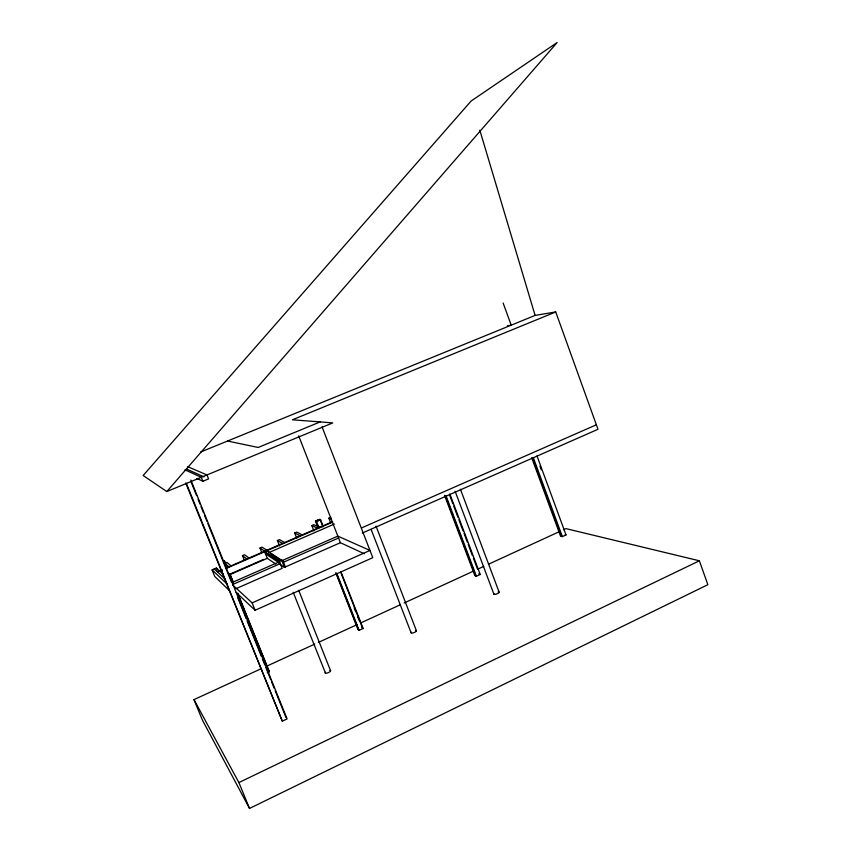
<?xml version="1.0" encoding="UTF-8"?>
<svg xmlns="http://www.w3.org/2000/svg" width="851" height="851" viewBox="0 0 851 851"><rect width="100%" height="100%" fill="white"/><g stroke="black" fill="none" stroke-linecap="round" stroke-linejoin="round"><path stroke-width="1.28" d="M166.807 491.559L557.139 42.55L471.124 101.024L143.149 475.496L166.807 491.559L332.773 422.894L292.436 419.788L555.724 311.955L597.987 429.276L362.271 533.066M261.608 668.524L193.985 699.618L202.4 720.074L249.513 808.45L707.851 584.69L699.373 560.798L565.936 528.62L563.522 529.726M249.513 808.45L238.897 782.569L699.373 560.798M185.731 483.017L282.319 721.191L287.095 718.935L190.869 480.049M267.278 672.705L269.363 671.747L237.727 593.158M335.751 572.84L357.973 629.527L359.133 630.346L363.143 628.495L340.889 571.649M444.53 495.346L474.879 575.638L476.422 576.255L480.23 574.499L449.839 493.974M531.694 457.7L560.554 536.162L562.362 536.619L566.021 534.939L537.013 455.955M266.437 666.301L314.742 644.101M318.37 642.431L357.016 624.666M360.633 622.996L400.491 604.678M404.119 603.008L474.156 570.808M477.783 569.149L483.815 566.372M488.655 564.149L559.905 531.396M236.131 592.402L255.087 610.263L372.77 557.682L322.061 426.862M232.546 584.839L252.119 602.87L369.962 550.437L337.836 536.13L281.809 560.713L266.778 550.778L281.66 560.33L284.447 567.34L340.4 542.704L364.377 553.799M235.961 588.69L282.181 568.34L279.394 561.33L264.64 551.714L267.267 558.309L275.788 564.043M279.394 561.33L281.66 560.33M232.046 582.541L279.543 561.713L264.778 552.065M232.823 584.456L280.298 563.607L265.491 553.852M283.511 562.192L338.57 538.013M361.675 527.865L596.37 424.787M229.472 574.329L263.523 559.458M228.589 575.212L267.267 558.309M226.536 567.67L224.802 563.341L226.919 562.415L231.046 565.851M244.194 559.99L242.461 555.671L244.567 554.756L249.056 558.022M261.704 552.363L259.991 548.065L262.087 547.15L266.916 550.246M279.522 545.874L277.394 540.513L279.479 539.608L284.649 542.534M296.776 538.364L294.669 533.013L296.733 532.12L302.243 534.875M313.913 530.907L311.817 525.578L313.859 524.684L319.71 527.269M330.496 522.44L328.837 518.185L330.869 517.302M229.227 590.424L214.718 576.425L212.08 569.893L216.367 568.021L219.505 570.872M217.324 571.819L221.93 569.819M225.579 568.234L332.581 521.674M217.675 572.149L222.281 570.149M225.909 568.564L332.581 522.142M268.703 552.65L334.337 524.056M317.88 527.237L315.466 521.078L319.54 519.312L320.582 519.748L322.997 525.918M315.466 521.078L316.487 521.514L320.582 519.748M196.921 478.432L202.878 481.262L208.58 478.9L206.984 474.943L187.741 466.688M320.146 421.915L258.172 447.477L227.547 441.031M200.634 452.019L535.098 315.413L555.724 311.955M507.324 325.773L511.217 325.167L503.132 303.02M565.107 534.705L566.021 534.939M478.677 573.893L480.23 574.499M328.837 518.185L331.294 519.163M317.508 520.195L318.54 520.631M186.422 468.997L203.91 476.815M311.817 525.578L317.625 528.184M184.986 469.848L201.283 477.294L202.878 481.262M294.669 533.013L300.148 535.79M293.201 592.317L325.529 673.237A2.925 0.851 -22.8 0 0 329.507 672.035A2.925 0.851 -22.8 0 0 329.869 670.514M277.394 540.513L282.532 543.449M270.82 554.012L279.277 559.469M259.991 548.065L264.778 551.171M279.075 563.788L284.447 567.34M361.962 627.687L363.143 628.495M242.461 555.671L246.896 558.958M224.164 560.649L226.845 566.149M224.802 563.341L228.876 566.798M219.856 571.202L223.558 574.574M214.229 568.957L224.994 578.935M212.08 569.893L227.185 584.126M269.363 671.747L267.512 668.312M193.985 699.618L238.897 782.569M216.367 568.021L217.25 570.202M252.119 602.87L255.087 610.263M229.813 573.521L233.27 582.116M224.515 560.947L225.504 563.394M230.44 575.648L233.397 583.009M237.833 594.03L268.927 671.248M230.068 575.329L233.025 582.669M239.429 598.572L263.076 657.302M264.065 659.748L266.533 665.865M191.177 482.145L196.592 495.59M198.07 499.26L200.038 504.154M201.027 506.6L203.485 512.706M204.474 515.153L206.931 521.269M207.921 523.716L231.557 582.392M237.727 597.71L246.109 618.507M247.088 620.953L261.385 656.429M262.374 658.876L264.831 664.993M265.82 667.439L270.746 679.672M271.735 682.119L274.203 688.246M275.181 690.693L286.032 717.606M186.39 483.368L282.319 721.191M298.701 590.339L330.55 670.684M282.755 560.298L285.383 566.926M298.712 435.882L340.4 542.704M320.061 519.525L322.954 526.929M340.825 572.574L362.547 628.091M354.25 607.976L355.697 611.678M357.622 616.603L359.069 620.294M316.487 521.514L318.912 527.705M336.847 573.457L359.133 630.346M315.976 521.301L318.391 527.471M336.294 573.148L358.548 629.931M371.121 529.386L411.107 632.804M376.025 526.12L416.437 630.793M455.125 491.25L493.888 594.136M449.573 495.048L452.838 503.707M453.774 506.175L457.976 517.312M458.912 519.78L463.114 530.918M464.05 533.386L467.316 542.044M468.252 544.512L472.443 555.65M473.379 558.118L477.581 569.245M445.977 495.676L476.422 576.255M445.254 495.505L475.645 575.946M460.423 489.251L499.133 592.168M539.917 466.135L541.3 469.88M533.3 457.593L562.362 536.619M532.545 457.795L561.458 536.396M479.826 130.203L535.098 315.413M325.273 673.109A2.925 0.851 -22.8 0 1 325.593 672.29M415.522 630.506A2.851 0.83 -21.3 0 1 415.937 631.548A2.851 0.83 -21.3 0 1 412.395 633.038A2.851 0.83 -21.3 0 1 411.373 632.25M498.101 591.956A2.808 0.798 -20 0 1 498.76 592.86A2.808 0.798 -20 0 1 495.314 594.306A2.808 0.798 -20 0 1 494.059 593.647"/></g></svg>
